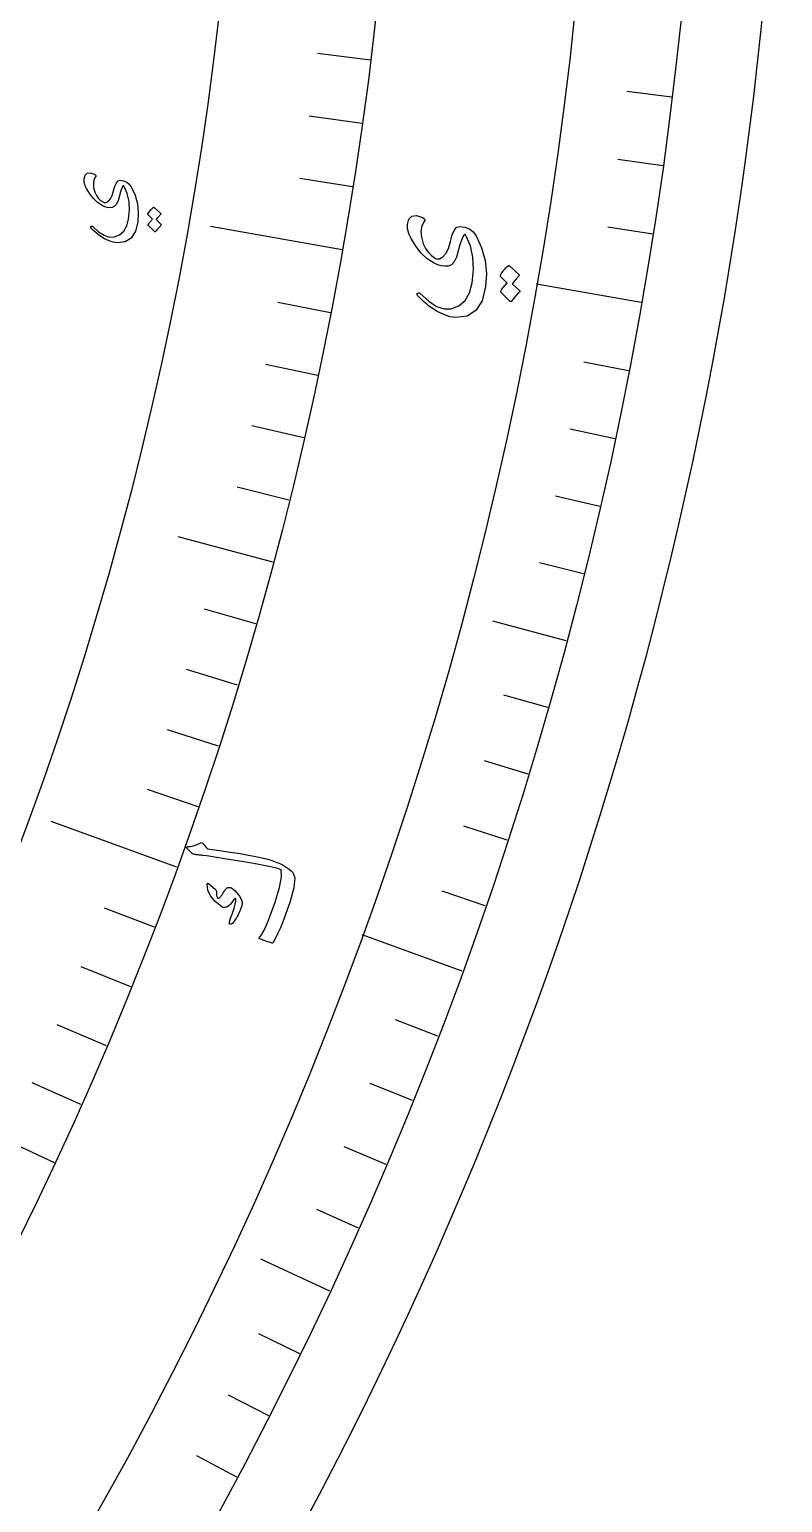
# Model space of a CAD drawing. Header units: millimetres. Extents: x -62 to 62, y -62 to 70.
# Drawn here: x 50.47 to 62, y -28.91 to -6.37 of the extents above; entities that cross this region are included whole.
import ezdxf

# ---------------------------------------------------------------- set-up
doc = ezdxf.new("R2010")
doc.units = ezdxf.units.MM
for name, color, linetype in [('CUT_OUTER', 1, 'Continuous'), ('ENGRAVE', 7, 'Continuous'), ('ENGRAVE_FINE', 8, 'Continuous'), ('TEXT', 5, 'Continuous')]:
    doc.layers.add(name, color=color, linetype=linetype)

msp = doc.modelspace()

# ---------------------------------------------------------------- linework, layer by layer
at = {"layer": 'CUT_OUTER'}
msp.add_arc((0.0001, -0.0001), 61.9999, 178.792518, 0.351695, dxfattribs=at)
at = {"layer": 'ENGRAVE'}
for points in [[(55.2576, -9.7434), (53.2426, -9.3881)], [(59.8369, -10.5509), (58.2341, -10.2683)], [(54.1981, -14.5223), (52.7488, -14.134)], [(58.6897, -15.7258), (57.5668, -15.425)], [(52.7262, -19.1908), (50.8035, -18.491)], [(57.0957, -20.7811), (55.5664, -20.2245)], [(50.8529, -23.7131), (49.4931, -23.079)], [(55.0673, -25.6783), (54.0137, -25.187)]]:
    msp.add_lwpolyline(points, dxfattribs=at)
for radius in [60.76, 60.76, 59.1325, 56.11, 56.11, 53.723]:
    msp.add_circle((0, 0), radius, dxfattribs=at)
at = {"layer": 'ENGRAVE_FINE'}
for points in [[(55.6918, -6.8381), (54.8795, -6.7384)], [(60.3071, -7.4048), (59.6148, -7.3198)], [(55.5639, -7.809), (54.7535, -7.6951)], [(60.1687, -8.4562), (59.478, -8.3591)], [(55.4192, -8.7775), (54.6109, -8.6495)], [(60.0119, -9.505), (59.323, -9.3958)], [(55.0791, -10.7063), (54.2757, -10.5501)], [(54.8839, -11.6659), (54.0833, -11.4958)], [(59.6437, -11.5936), (58.959, -11.4605)], [(54.6719, -12.622), (53.8745, -12.4379)], [(59.4322, -12.6327), (58.75, -12.4877)], [(54.4433, -13.5742), (53.6492, -13.3762)], [(59.2027, -13.668), (58.5231, -13.5111)], [(58.9552, -14.6992), (58.2784, -14.5304)], [(53.9364, -15.466), (53.1497, -15.2404)], [(53.6583, -16.405), (52.8756, -16.1657)], [(58.4063, -16.7477), (57.7358, -16.5555)], [(53.3638, -17.3389), (52.5854, -17.086)], [(58.1051, -17.7645), (57.4381, -17.5606)], [(53.053, -18.2676), (52.2792, -18.0012)], [(57.7862, -18.7759), (57.1228, -18.5603)], [(57.4497, -19.7815), (56.7902, -19.5544)], [(52.3832, -20.108), (51.6192, -19.8147)], [(52.0243, -21.0192), (51.2655, -20.7126)], [(51.6495, -21.9239), (50.8962, -21.6041)], [(56.7243, -21.7744), (56.0732, -21.5245)], [(51.259, -22.822), (50.5114, -22.4891)], [(56.3357, -22.7611), (55.689, -22.4998)], [(55.9299, -23.7408), (55.2878, -23.4683)], [(55.507, -24.7133), (54.8698, -24.4296)], [(54.6107, -26.6354), (53.9838, -26.3297)], [(54.1376, -27.5845), (53.5161, -27.2678)], [(53.6479, -28.5251), (53.032, -28.1976)]]:
    msp.add_lwpolyline(points, dxfattribs=at)
at = {"layer": 'TEXT'}
for points in [[(51.484, -8.6275), (51.4594, -8.6737), (51.4495, -8.7283), (51.4543, -8.7912), (51.4738, -8.8625), (51.496, -8.9095), (51.525, -8.9505), (51.5609, -8.9856), (51.6037, -9.0146), (51.6126, -9.0184), (51.6223, -9.0202), (51.6326, -9.0203), (51.6437, -9.0185), (51.6803, -9), (51.7118, -8.9638), (51.7381, -8.9098), (51.7592, -8.838), (51.7792, -8.767), (51.8021, -8.7168), (51.8278, -8.6874), (51.8564, -8.6789), (51.9121, -8.6867), (51.9596, -8.706), (51.999, -8.7367), (52.0302, -8.7788), (52.0879, -8.9059), (52.1238, -9.0372), (52.1378, -9.1726), (52.1298, -9.3121), (52.0927, -9.4593), (52.0281, -9.5626), (51.9361, -9.6219), (51.8169, -9.6373), (51.7548, -9.6279), (51.6895, -9.6065), (51.6209, -9.5731), (51.549, -9.5279), (51.5294, -9.5131), (51.5106, -9.4982), (51.4926, -9.4832), (51.4755, -9.4681), (51.459, -9.4527), (51.4432, -9.4369), (51.4281, -9.4208), (51.4136, -9.4043), (51.4079, -9.3959), (51.4062, -9.3889), (51.4086, -9.3835), (51.415, -9.3796), (51.4223, -9.3781), (51.4292, -9.3787), (51.4358, -9.3813), (51.442, -9.3861), (51.5309, -9.4667), (51.6146, -9.5204), (51.6931, -9.5468), (51.7665, -9.546), (51.8493, -9.515), (51.914, -9.4588), (51.9604, -9.3775), (51.9885, -9.2711), (52.0021, -9.1307), (51.9957, -9.0012), (51.9693, -8.8825), (51.9231, -8.7748), (51.9187, -8.7681), (51.9138, -8.765), (51.9082, -8.7656), (51.9021, -8.7697), (51.8887, -8.7886), (51.8743, -8.8227), (51.8589, -8.8722), (51.8423, -8.9369), (51.8226, -9.0023), (51.7983, -9.0506), (51.7696, -9.0818), (51.7364, -9.0959), (51.6999, -9.0986), (51.6628, -9.0947), (51.6251, -9.0839), (51.5868, -9.0664), (51.514, -9.0188), (51.4496, -8.9593), (51.3937, -8.8879), (51.3462, -8.8048), (51.3353, -8.783), (51.3262, -8.7621), (51.3188, -8.7421), (51.3133, -8.723), (51.3094, -8.7049), (51.3072, -8.6878), (51.3065, -8.6718), (51.3073, -8.6568), (51.3224, -8.6002), (51.3537, -8.5691), (51.4011, -8.5636), (51.4648, -8.5838), (51.4812, -8.5937), (51.4899, -8.6043), (51.4908, -8.6156), (51.484, -8.6275)], [(52.2864, -9.2052), (52.2848, -9.203), (52.2842, -9.2001), (52.2844, -9.1966), (52.2855, -9.1924), (52.2938, -9.1782), (52.3025, -9.1647), (52.3117, -9.1517), (52.3214, -9.1392), (52.3317, -9.1273), (52.3427, -9.1158), (52.3544, -9.1047), (52.3668, -9.094), (52.3703, -9.0921), (52.3738, -9.0916), (52.3773, -9.0925), (52.3807, -9.0948), (52.4831, -9.1889), (52.4843, -9.1912), (52.4838, -9.1942), (52.4815, -9.1979), (52.4776, -9.2023), (52.4743, -9.2052), (52.4695, -9.21), (52.4632, -9.2168), (52.4556, -9.2255), (52.4464, -9.2362), (52.4356, -9.249), (52.4232, -9.2639), (52.4091, -9.2809), (52.4881, -9.3554), (52.4904, -9.3586), (52.4904, -9.3622), (52.4882, -9.3662), (52.4838, -9.3706), (52.48, -9.3744), (52.4743, -9.3804), (52.4665, -9.3887), (52.4568, -9.3992), (52.4451, -9.4121), (52.4314, -9.4276), (52.4156, -9.4458), (52.3978, -9.4665), (52.3951, -9.4685), (52.3926, -9.4692), (52.3904, -9.4685), (52.3884, -9.4664), (52.2913, -9.3711), (52.2898, -9.3688), (52.2891, -9.3659), (52.2894, -9.3624), (52.2905, -9.3583), (52.2969, -9.3461), (52.3039, -9.3345), (52.3115, -9.3233), (52.3197, -9.3127), (52.3284, -9.3025), (52.3375, -9.2928), (52.3471, -9.2836), (52.357, -9.2748)], [(56.5148, -9.3104), (56.4791, -9.3777), (56.4649, -9.457), (56.472, -9.5484), (56.5006, -9.652), (56.5329, -9.7203), (56.5752, -9.7799), (56.6275, -9.8308), (56.6898, -9.873), (56.7028, -9.8784), (56.7168, -9.8811), (56.7318, -9.8812), (56.7479, -9.8786), (56.8012, -9.8517), (56.847, -9.7989), (56.8852, -9.7202), (56.9157, -9.6157), (56.9446, -9.5122), (56.9776, -9.4391), (57.015, -9.3962), (57.0566, -9.3836), (57.1376, -9.3948), (57.2068, -9.4227), (57.2642, -9.4672), (57.3096, -9.5285), (57.394, -9.7136), (57.4464, -9.9051), (57.4667, -10.1028), (57.4548, -10.3063), (57.4005, -10.5212), (57.306, -10.6718), (57.172, -10.758), (56.9986, -10.78), (56.9083, -10.7661), (56.8134, -10.7347), (56.7137, -10.6858), (56.6094, -10.6196), (56.5809, -10.5981), (56.5536, -10.5764), (56.5275, -10.5545), (56.5026, -10.5324), (56.4787, -10.51), (56.4558, -10.487), (56.4338, -10.4635), (56.4128, -10.4395), (56.4045, -10.4272), (56.4021, -10.4171), (56.4056, -10.4092), (56.4149, -10.4035), (56.4255, -10.4014), (56.4356, -10.4023), (56.4451, -10.4061), (56.4541, -10.4131), (56.5833, -10.5306), (56.7048, -10.609), (56.8189, -10.6478), (56.9256, -10.6468), (57.0462, -10.6018), (57.1405, -10.5201), (57.2083, -10.4016), (57.2494, -10.2464), (57.2693, -10.0418), (57.2599, -9.8529), (57.2214, -9.6799), (57.1538, -9.5231), (57.1475, -9.5134), (57.1403, -9.5089), (57.1322, -9.5097), (57.1233, -9.5158), (57.1039, -9.5433), (57.0831, -9.5931), (57.0607, -9.6652), (57.0367, -9.7596), (57.0081, -9.8548), (56.9729, -9.9252), (56.9311, -9.9706), (56.8829, -9.9911), (56.8297, -9.9952), (56.7757, -9.9894), (56.7209, -9.9738), (56.6652, -9.9484), (56.5592, -9.8791), (56.4656, -9.7926), (56.3842, -9.689), (56.3149, -9.5683), (56.2989, -9.5367), (56.2856, -9.5064), (56.2749, -9.4774), (56.2668, -9.4497), (56.2611, -9.4234), (56.2577, -9.3986), (56.2566, -9.3753), (56.2578, -9.3536), (56.2795, -9.2713), (56.3249, -9.2261), (56.3939, -9.218), (56.4866, -9.247), (56.5105, -9.2613), (56.5231, -9.2767), (56.5246, -9.293), (56.5148, -9.3104)], [(57.6828, -10.1502), (57.6805, -10.1469), (57.6795, -10.1427), (57.6799, -10.1375), (57.6815, -10.1314), (57.6935, -10.1107), (57.7062, -10.0909), (57.7197, -10.0719), (57.7338, -10.0537), (57.7487, -10.0362), (57.7647, -10.0194), (57.7818, -10.0031), (57.7998, -9.9875), (57.805, -9.9848), (57.8101, -9.9841), (57.8151, -9.9854), (57.8201, -9.9887), (57.969, -10.1261), (57.9707, -10.1294), (57.9699, -10.1338), (57.9667, -10.1392), (57.961, -10.1456), (57.9561, -10.1498), (57.9491, -10.1569), (57.94, -10.1668), (57.9289, -10.1795), (57.9156, -10.1952), (57.8998, -10.214), (57.8817, -10.2357), (57.8612, -10.2606), (57.976, -10.3695), (57.9793, -10.3742), (57.9793, -10.3794), (57.9762, -10.3853), (57.9698, -10.3917), (57.9642, -10.3972), (57.9558, -10.4061), (57.9445, -10.4182), (57.9304, -10.4335), (57.9133, -10.4525), (57.8933, -10.4752), (57.8702, -10.5017), (57.8442, -10.5321), (57.8403, -10.535), (57.8367, -10.5359), (57.8335, -10.5349), (57.8306, -10.5319), (57.6897, -10.3925), (57.6874, -10.3892), (57.6865, -10.385), (57.6868, -10.3798), (57.6885, -10.3737), (57.6979, -10.356), (57.7081, -10.339), (57.7192, -10.3227), (57.7312, -10.3071), (57.7438, -10.2923), (57.7571, -10.2781), (57.7709, -10.2646), (57.7854, -10.2518)], [(52.9038, -18.8747), (52.9305, -18.8712), (52.9563, -18.8667), (52.981, -18.8613), (53.0048, -18.8549), (53.0275, -18.8474), (53.0494, -18.8388), (53.0704, -18.8289), (53.0904, -18.8178), (53.1007, -18.8145), (53.1108, -18.8157), (53.1207, -18.8216), (53.1305, -18.832), (53.1806, -18.8918), (53.1862, -18.8979), (53.1911, -18.9025), (53.1953, -18.9057), (53.1988, -18.9076), (53.3821, -18.9342), (53.5474, -18.9593), (53.6946, -18.9827), (53.8239, -19.0047), (53.9349, -19.0253), (54.0274, -19.0446), (54.1016, -19.0627), (54.1573, -19.0797), (54.2608, -19.1162), (54.2929, -19.1296), (54.3247, -19.1446), (54.356, -19.1613), (54.3868, -19.1796), (54.4172, -19.1997), (54.4471, -19.2217), (54.4764, -19.2457), (54.5052, -19.2715), (54.5326, -19.3532), (54.5163, -19.5063), (54.4556, -19.7305), (54.3498, -20.0254), (54.3127, -20.116), (54.276, -20.199), (54.2396, -20.2742), (54.2035, -20.3416), (54.1983, -20.3471), (54.1925, -20.3502), (54.1861, -20.3509), (54.1791, -20.3493), (54.1463, -20.3392), (54.1165, -20.3297), (54.0897, -20.3209), (54.066, -20.3128), (54.045, -20.3053), (54.0266, -20.2983), (54.0106, -20.2918), (53.9972, -20.2858), (53.9898, -20.282), (53.9865, -20.2776), (53.9873, -20.2726), (53.9922, -20.2671), (54.0255, -20.2235), (54.06, -20.1642), (54.0959, -20.0891), (54.133, -19.9982), (54.2337, -19.7231), (54.2985, -19.503), (54.3282, -19.338), (54.3232, -19.2286), (54.2589, -19.206), (54.1375, -19.1777), (53.959, -19.1436), (53.7235, -19.1035), (53.4872, -19.0648), (53.3082, -19.036), (53.1866, -19.0172), (53.1223, -19.0087), (53.1045, -19.0068), (53.0879, -19.0051), (53.0724, -19.0035), (53.0581, -19.002), (53.045, -19.0007), (53.0334, -18.9996), (53.0231, -18.9987), (53.0143, -18.998), (52.9955, -18.9953), (52.9786, -18.9898), (52.9636, -18.9815), (52.9504, -18.9704), (52.8843, -18.9026), (52.88, -18.8974), (52.8777, -18.8927), (52.8774, -18.8884), (52.8789, -18.8844), (52.8834, -18.8805), (52.8891, -18.8776), (52.8959, -18.8757), (52.9038, -18.8747)], [(53.192, -19.4483), (53.1939, -19.4446), (53.1967, -19.4418), (53.2004, -19.44), (53.2049, -19.439), (53.2085, -19.4394), (53.2121, -19.4404), (53.2159, -19.4421), (53.2197, -19.4444), (53.3152, -19.5287), (53.3246, -19.5382), (53.3312, -19.5469), (53.3351, -19.555), (53.3363, -19.5624), (53.3342, -19.5912), (53.3359, -19.617), (53.3414, -19.6398), (53.3506, -19.6596), (53.3572, -19.6653), (53.3668, -19.6644), (53.3794, -19.6569), (53.395, -19.6429), (53.4033, -19.6328), (53.4116, -19.6221), (53.4197, -19.611), (53.4277, -19.5994), (53.4356, -19.5872), (53.4435, -19.5742), (53.4513, -19.5605), (53.4591, -19.546), (53.5007, -19.5013), (53.5525, -19.501), (53.6146, -19.5452), (53.6869, -19.634), (53.7061, -19.6668), (53.7194, -19.6969), (53.7268, -19.7243), (53.7283, -19.7489), (53.7246, -19.774), (53.7147, -19.8069), (53.6987, -19.8476), (53.6764, -19.8961), (53.6644, -19.9207), (53.6522, -19.9436), (53.6396, -19.965), (53.6267, -19.9847), (53.6139, -20.003), (53.6016, -20.0199), (53.5898, -20.0356), (53.5784, -20.0499), (53.5691, -20.0579), (53.5599, -20.0626), (53.5511, -20.0642), (53.5426, -20.0627), (53.5348, -20.0583), (53.5304, -20.0522), (53.5293, -20.0443), (53.5315, -20.0347), (53.5404, -20.0049), (53.551, -19.9713), (53.5633, -19.9339), (53.5773, -19.8926), (53.6033, -19.8156), (53.6207, -19.7544), (53.6295, -19.709), (53.6297, -19.6795), (53.6285, -19.6752), (53.6259, -19.6721), (53.6219, -19.6704), (53.6165, -19.6699), (53.6129, -19.6706), (53.6088, -19.673), (53.6045, -19.677), (53.5999, -19.6827), (53.5629, -19.7379), (53.5462, -19.7604), (53.5288, -19.7786), (53.5106, -19.7923), (53.4916, -19.8016), (53.4711, -19.8077), (53.4519, -19.8088), (53.4341, -19.8047), (53.4175, -19.7954), (53.3128, -19.7135), (53.2404, -19.6284), (53.2001, -19.54), (53.192, -19.4483)]]:
    msp.add_lwpolyline(points, close=True, dxfattribs=at)

doc.saveas('drawing.dxf')
